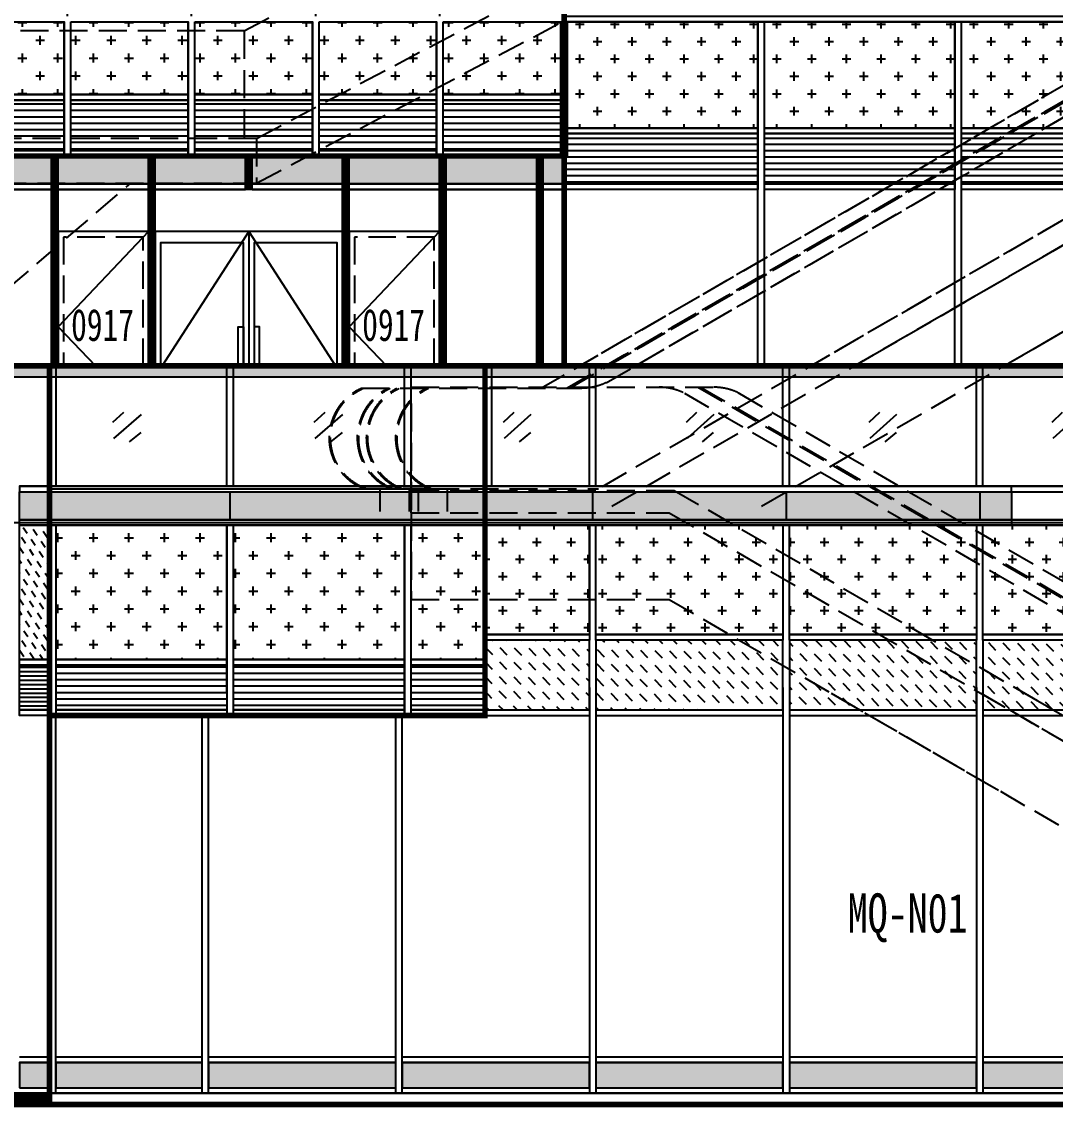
# Model space of a CAD drawing. Extents: x -483182 to 812890, y -390528 to -214858.
# Drawn here: x 414343 to 423581, y -321754 to -312054 of the extents above; entities that cross this region are included whole.
import ezdxf
from ezdxf.xclip import XClip

# ---------------------------------------------------------------- set-up
doc = ezdxf.new("R2010")
doc.units = 0
doc.header["$LTSCALE"] = 1000
doc.header["$MEASUREMENT"] = 0
doc.header["$XCLIPFRAME"] = 0
doc.linetypes.add('DASH', pattern=[0.35, 0.25, -0.1])
for name, color, linetype in [('01-标注_符号', 200, 'Continuous'), ('05-填充_156', 156, 'Continuous'), ('05-填充_168', 168, 'Continuous'), ('05-填充_18', 18, 'Continuous'), ('A-C_幕墙龙骨', 133, 'Continuous'), ('A-C_窗', 140, 'Continuous'), ('A-E_栏杆', 232, 'Continuous'), ('A-SUR_看线', 231, 'Continuous'), ('E-立面轮廓', 241, 'Continuous')]:
    doc.layers.add(name, color=color, linetype=linetype)
doc.layers.add('04-不打印_辅助线', color=165, linetype='Continuous', plot=False)
doc.styles.get("Standard").update_dxf_attribs({"font": 'STXIHEI_0.TTF', "width": 0.75})

# ---------------------------------------------------------------- blocks, each defined once
blk = doc.blocks.new('*U325')
at = {"layer": '05-填充_168'}
h = blk.add_hatch(color=256, dxfattribs=at)
h.dxf.hatch_style = 1
h.paths.add_polyline_path([(0, 50), (1360, 50), (1360, 275), (0, 275)])
for points in [[(0, 325), (1360, 325)], [(0, 275), (1360, 275)], [(0, 50), (1360, 50)], [(0, 0), (1360, 0)]]:
    blk.add_lwpolyline(points)
blk.add_lwpolyline([(0, 50), (1360, 50), (1360, 275), (0, 275)], close=True)
blk = doc.blocks.new('*U464')
at = {"layer": '05-填充_156'}
h = blk.add_hatch(dxfattribs=at)
h.set_pattern_fill('DASH', color=256, scale=100, angle=315)
h.set_pattern_definition([(315, (17475, 318054.43), (134.703842, -3e-14), [95.25, -95.25])])
h.paths.add_polyline_path([(0, 50), (1740, 50), (1740, 675), (0, 675)])
blk.add_lwpolyline([(0, 50), (1740, 50), (1740, 675), (0, 675)], close=True)
for points in [[(0, 50), (1740, 50)], [(0, 0), (1740, 0)]]:
    blk.add_lwpolyline(points)
blk = doc.blocks.new('*U323')
at = {"layer": 'A-C_窗'}
blk.add_blockref('*U464', (-870, -312.5), dxfattribs=at)
blk = doc.blocks.new('kdytu')
at = {"layer": '05-填充_168'}
h = blk.add_hatch(color=256, dxfattribs=at)
h.dxf.hatch_style = 1
h.paths.add_polyline_path([(0, 50), (1740, 50), (1740, 275), (0, 275)])
for points in [[(0, 325), (1740, 325)], [(0, 275), (1740, 275)], [(0, 50), (1740, 50)], [(0, 0), (1740, 0)]]:
    blk.add_lwpolyline(points)
blk.add_lwpolyline([(0, 50), (1740, 50), (1740, 275), (0, 275)], close=True)
blk = doc.blocks.new('*U321')
at = {"layer": 'A-C_窗'}
blk.add_blockref('kdytu', (-870, -162.5), dxfattribs=at)
blk = doc.blocks.new('*U463')
at = {"layer": '05-填充_156'}
h = blk.add_hatch(dxfattribs=at)
h.set_pattern_fill('DASH', color=256, scale=100, angle=315)
h.set_pattern_definition([(315, (16705, 318054.43), (134.703842, -3e-14), [95.25, -95.25])])
h.paths.add_polyline_path([(0, 50), (970, 50), (970, 675), (0, 675)])
blk.add_lwpolyline([(0, 50), (970, 50), (970, 675), (0, 675)], close=True)
for points in [[(0, 50), (970, 50)], [(0, 0), (970, 0)]]:
    blk.add_lwpolyline(points)
blk = doc.blocks.new('*U336')
at = {"layer": '05-填充_168'}
h = blk.add_hatch(color=256, dxfattribs=at)
h.dxf.hatch_style = 1
h.paths.add_polyline_path([(0, 300), (12700, 300), (12700, 50), (0, 50)])
for points in [[(0, 350), (12700, 350)], [(0, 300), (12700, 300)], [(0, 50), (12700, 50)], [(0, 0), (12700, 0)]]:
    blk.add_lwpolyline(points)
for points in [[(0, 300), (12700, 300), (12700, 350), (0, 350)], [(0, 300), (12700, 300), (12700, 50), (0, 50)], [(12700, 0), (0, 0), (0, 50), (12700, 50)]]:
    blk.add_lwpolyline(points, close=True)
blk = doc.blocks.new('*U432')
at = {"layer": '05-填充_156'}
h = blk.add_hatch(dxfattribs=at)
h.set_pattern_fill('CROSS', color=136, scale=100)
h.set_pattern_definition([(0, (-32017, 312654.43), (158.75, 158.75), [79.375, -238.125]), (90, (-31977.32, 312614.74), (-158.75, 158.75), [79.375, -238.125])])
h.paths.add_polyline_path([(0, 875), (970, 875), (970, -100), (0, -100)])
for points in [[(0, 875), (970, 875), (970, -100), (0, -100)], [(970, -150), (0, -150), (0, -100), (970, -100)]]:
    blk.add_lwpolyline(points, close=True)
blk = doc.blocks.new('*U328')
at = {"layer": 'A-C_窗'}
blk.add_line((0, 125), (0, -125), dxfattribs=at)
blk = doc.blocks.new('*U326')
at = {"layer": 'A-E_栏杆'}
for p, q in [((-30, -537.5), (-30, 537.5)), ((30, -537.5), (30, 537.5))]:
    blk.add_line(p, q, dxfattribs=at)
blk = doc.blocks.new('*U430')
at = {"layer": '05-填充_156'}
h = blk.add_hatch(dxfattribs=at)
h.set_pattern_fill('CROSS', color=136, scale=100)
h.set_pattern_definition([(0, (-31247, 312654.43), (158.75, 158.75), [79.375, -238.125]), (90, (-31207.32, 312614.74), (-158.75, 158.75), [79.375, -238.125])])
h.paths.add_polyline_path([(0, 875), (1740, 875), (1740, -100), (0, -100)])
for points in [[(0, 875), (1740, 875), (1740, -100), (0, -100)], [(1740, -150), (0, -150), (0, -100), (1740, -100)]]:
    blk.add_lwpolyline(points, close=True)
blk = doc.blocks.new('*U330')
at = {"layer": 'A-C_窗'}
blk.add_blockref('*U430', (-870, -437.5), dxfattribs=at)
blk = doc.blocks.new('jtrsytrs')
at = {"layer": 'A-E_栏杆'}
for points in [[(860.9, -415.5), (763.5, -506.8)], [(1020.2, -435.4), (772.9, -648.3)], [(1016.1, -595.8), (911.4, -678.6)]]:
    blk.add_lwpolyline(points, dxfattribs=at)
blk = doc.blocks.new('*U327')
at = {"layer": 'A-C_窗'}
blk.add_blockref('jtrsytrs', (-907.2, 532.6), dxfattribs=at)
blk = doc.blocks.new('hgfsjdj')
at = {"layer": '05-填充_18', "const_width": 100}
blk.add_lwpolyline([(29433, -450), (0, -450)], dxfattribs=at)
at = {"layer": 'A-C_窗'}
for p, q in [((5020, 3800), (5020, 4675)), ((5080, 3800), (5080, 4675)), ((5020, 3225), (5020, -400)), ((5080, 3225), (5080, -400)), ((6820, 3225), (6820, -400)), ((6880, 3225), (6880, -400)), ((8620, 3225), (8620, -400)), ((8680, 3225), (8680, -400)), ((0, -400), (0, 2975)), ((60, -400), (60, 2975)), ((1420, -400), (1420, 2975)), ((1480, -400), (1480, 2975)), ((3220, -400), (3220, 2975)), ((3280, -400), (3280, 2975))]:
    blk.add_line(p, q, dxfattribs=at)
for points in [[(4050, 6100), (4050, 2975), (0, 2975), (0, -500), (29433, -500), (29433, 3650), (16750, 3650), (16750, 6100)], [(0, -500), (29433, -500), (29433, -400), (0, -400)]]:
    blk.add_lwpolyline(points, close=True, dxfattribs=at)
at = {"layer": 'A-E_栏杆'}
blk.add_line((4050, 6100), (13150, 6100), dxfattribs=at)
at = {"layer": 'A-C_窗'}
for name, p in [('*U336', (4050, 4675)), ('*U432', (4050, 3800)), ('*U463', (4050, 2975)), ('*U325', (60, -400))]:
    blk.add_blockref(name, p, dxfattribs=at)
at = {"layer": 'A-C_窗', "color": 0, "linetype": 'ByBlock', "lineweight": -2, "transparency": 16777216}
for name, p in [('*U328', (5050, 4850)), ('*U328', (6850, 4850)), ('*U328', (8650, 4850)), ('*U330', (5950, 4237.5)), ('*U330', (7750, 4237.5)), ('*U330', (9550, 4237.5)), ('*U323', (5950, 3287.5)), ('*U323', (7750, 3287.5)), ('*U323', (9550, 3287.5)), ('*U321', (2350, -237.5)), ('*U321', (4150, -237.5)), ('*U321', (5950, -237.5)), ('*U321', (7750, -237.5)), ('*U321', (9550, -237.5))]:
    blk.add_blockref(name, p, dxfattribs=at)
at = {"layer": 'A-E_栏杆', "color": 0, "linetype": 'ByBlock', "lineweight": -2, "transparency": 16777216}
for name, p in [('*U326', (5050, 5562.5)), ('*U326', (6850, 5562.5)), ('*U326', (8650, 5562.5)), ('*U327', (4363.7, 5567.4)), ('*U327', (6063.7, 5567.4)), ('*U327', (7763.7, 5567.4)), ('*U327', (9463.7, 5567.4))]:
    blk.add_blockref(name, p, dxfattribs=at)
blk = doc.blocks.new('A$C1D3E3647')
at = {"linetype": 'DASH'}
blk.add_line((223.8, 548.3), (-8092.2, 5373.1), dxfattribs=at)
for points in [[(-10523.9, 5421.4), (-7816.8, 5421.4, -0.111235), (-7602.4, 5373.1), (803.2, 500)], [(2416.6, 500), (440.4, 500, -0.111235), (226, 548.3), (226, 548.3)], [(1812.4, 500, -0.650955), (1787.7, -400, -0.168129)], [(1834.8, 500, -0.620718), (1812.6, -400, -0.620718)], [(2074, 500, -0.650955), (2049.2, -400, -0.168129)], [(2096.3, 500, -0.620718), (2074.2, -400, -0.620718)], [(2155.1, 500, -0.650955), (2130.3, -400, -0.168129)], [(2177.4, 500, -0.620718), (2155.3, -400, -0.620718)], [(2392.2, 500, -0.687123), (2363.7, -400, -0.650955)], [(2416.6, 500, -0.650955), (2391.9, -400, -0.168129)]]:
    blk.add_lwpolyline(points, format="xyb", dxfattribs=at)
for points in [[(-10523.9, 4300), (-10523.9, 5421.4)], [(-7960.7, 5421.4), (549.2, 500)], [(-7937.4, 5421.4), (572.5, 500)], [(-10523.9, 5275), (-10523.9, 4300)], [(-10523.9, 4500), (-8172.2, 4500), (291.5, -400)], [(-10523.9, 4300), (-8217.2, 4300)], [(-10523.9, 4300), (-10523.9, 3525)], [(-8217.2, 4300), (246.5, -600)], [(-10523.9, 3525), (-8217.2, 3525)], [(-8217.2, 3525), (-1092.2, -600)], [(1787.7, -400), (291.5, -400)], [(1643.7, -400), (1643.7, -600)], [(1787.7, -400), (2049.2, -400)], [(1905.3, -400), (1905.3, -600)], [(1986.3, -400), (1986.3, -600)], [(2049.2, -400), (2130.3, -400)], [(2130.3, -400), (2391.9, -400)], [(2247.9, -400), (2247.9, -600)]]:
    blk.add_lwpolyline(points, dxfattribs=at)
blk.add_arc((-8306.5, 4921.4), 500, 64.61112, 90, dxfattribs=at)
blk = doc.blocks.new('*U473')
at = {"layer": '05-填充_156'}
h = blk.add_hatch(dxfattribs=at)
h.set_pattern_fill('CROSS', color=136, scale=100)
h.set_pattern_definition([(0, (-31461, 313254.43), (158.75, 158.75), [79.375, -238.125]), (90, (-31421.32, 313214.74), (-158.75, 158.75), [79.375, -238.125])])
h.paths.add_polyline_path([(0, 1700), (1526, 1700), (1526, 500), (0, 500)])
h = blk.add_hatch(dxfattribs=at)
h.set_pattern_fill('LINE', color=256, scale=60)
h.set_pattern_definition([(0, (1042, 50), (0, 57.15), [])])
h.paths.add_polyline_path([(0, 450), (1526, 450), (1526, 50), (0, 50)])
for points in [[(0, 1700), (1526, 1700), (1526, 500), (0, 500)], [(1526, 450), (0, 450), (0, 500), (1526, 500)], [(1526, 0), (0, 0), (0, 50), (1526, 50)]]:
    blk.add_lwpolyline(points, close=True)
for points in [[(0, 500), (1526, 500)], [(0, 450), (1526, 450)]]:
    blk.add_lwpolyline(points)
at = {"layer": 'A-C_窗'}
blk.add_lwpolyline([(0, 450), (1526, 450), (1526, 50), (0, 50)], close=True, dxfattribs=at)
blk = doc.blocks.new('*U474')
at = {"layer": '05-填充_156'}
h = blk.add_hatch(dxfattribs=at)
h.set_pattern_fill('CROSS', color=136, scale=100)
h.set_pattern_definition([(0, (-32326.14, 313254.43), (158.75, 158.75), [79.375, -238.125]), (90, (-32286.46, 313214.74), (-158.75, 158.75), [79.375, -238.125])])
h.paths.add_polyline_path([(0, 1700), (660.9, 1700), (660.9, 500), (0, 500)])
h = blk.add_hatch(dxfattribs=at)
h.set_pattern_fill('LINE', color=256, scale=60)
h.set_pattern_definition([(0, (176.86, 50), (0, 57.15), [])])
h.paths.add_polyline_path([(0, 450), (660.9, 450), (660.9, 50), (0, 50)])
for points in [[(0, 1700), (660.9, 1700), (660.9, 500), (0, 500)], [(660.9, 450), (0, 450), (0, 500), (660.9, 500)], [(660.9, 0), (0, 0), (0, 50), (660.9, 50)]]:
    blk.add_lwpolyline(points, close=True)
for points in [[(0, 500), (660.9, 500)], [(0, 450), (660.9, 450)]]:
    blk.add_lwpolyline(points)
at = {"layer": 'A-C_窗'}
blk.add_lwpolyline([(0, 450), (660.9, 450), (660.9, 50), (0, 50)], close=True, dxfattribs=at)
blk = doc.blocks.new('*U139')
at = {"layer": '05-填充_168'}
h = blk.add_hatch(color=256, dxfattribs=at)
h.dxf.hatch_style = 1
h.paths.add_polyline_path([(0, 300), (8600, 300), (8600, 50), (0, 50)])
for points in [[(0, 350), (8600, 350)], [(0, 300), (8600, 300)], [(0, 50), (8600, 50)], [(0, 0), (8600, 0)]]:
    blk.add_lwpolyline(points)
for points in [[(0, 300), (8600, 300), (8600, 350), (0, 350)], [(0, 300), (8600, 300), (8600, 50), (0, 50)], [(8600, 0), (0, 0), (0, 50), (8600, 50)]]:
    blk.add_lwpolyline(points, close=True)
blk = doc.blocks.new('*U331')
at = {"layer": 'A-E_栏杆'}
for p, q in [((-30, -537.5), (-30, 537.5)), ((30, -537.5), (30, 537.5))]:
    blk.add_line(p, q, dxfattribs=at)
blk = doc.blocks.new('*U332')
at = {"layer": 'A-E_栏杆', "color": 0, "linetype": 'ByBlock', "lineweight": -2, "transparency": 16777216}
blk.add_blockref('*U331', (0, 0), dxfattribs=at)
blk = doc.blocks.new('*U333')
at = {"layer": 'A-C_窗'}
blk.add_blockref('jtrsytrs', (-907.2, 532.6), dxfattribs=at)
blk = doc.blocks.new('*U334')
at = {"layer": 'A-E_栏杆', "color": 0, "linetype": 'ByBlock', "lineweight": -2, "transparency": 16777216}
for p in [(0, 0), (1800, 0)]:
    blk.add_blockref('*U333', p, dxfattribs=at)
blk = doc.blocks.new('*U311')
blk.add_lwpolyline([(12514, 0), (0, 0), (0, 50), (12514, 50)], close=True)
blk.add_lwpolyline([(0, 0), (12514, 0)])
blk = doc.blocks.new('0003')
at = {"layer": '05-填充_156'}
h = blk.add_hatch(dxfattribs=at)
h.set_pattern_fill('CROSS', color=136, scale=100)
h.set_pattern_definition([(0, (-31217, 313554.43), (158.75, 158.75), [79.375, -238.125]), (90, (-31177.32, 313514.74), (-158.75, 158.75), [79.375, -238.125])])
h.paths.add_polyline_path([(0, 1500), (1770, 1500), (1770, 550), (0, 550)])
h = blk.add_hatch(dxfattribs=at)
h.set_pattern_fill('CROSS', color=136, scale=100)
h.set_pattern_definition([(0, (-29417, 313554.43), (158.75, 158.75), [79.375, -238.125]), (90, (-29377.32, 313514.74), (-158.75, 158.75), [79.375, -238.125])])
h.paths.add_polyline_path([(1830, 1500), (3570, 1500), (3570, 550), (1830, 550)])
h = blk.add_hatch(dxfattribs=at)
h.set_pattern_fill('CROSS', color=136, scale=100)
h.set_pattern_definition([(0, (-27617, 313554.43), (158.75, 158.75), [79.375, -238.125]), (90, (-27577.32, 313514.74), (-158.75, 158.75), [79.375, -238.125])])
h.paths.add_polyline_path([(3630, 1500), (5370, 1500), (5370, 550), (3630, 550)])
h = blk.add_hatch(dxfattribs=at)
h.set_pattern_fill('LINE', color=256, scale=60)
h.set_pattern_definition([(0, (1286, 50), (0, 57.15), [])])
h.paths.add_polyline_path([(0, 500), (1770, 500), (1770, 50), (0, 50)])
h = blk.add_hatch(dxfattribs=at)
h.set_pattern_fill('LINE', color=256, scale=60)
h.set_pattern_definition([(0, (3086, 50), (0, 57.15), [])])
h.paths.add_polyline_path([(1830, 500), (3570, 500), (3570, 50), (1830, 50)])
h = blk.add_hatch(dxfattribs=at)
h.set_pattern_fill('LINE', color=256, scale=60)
h.set_pattern_definition([(0, (4886, 50), (0, 57.15), [])])
h.paths.add_polyline_path([(3630, 500), (5370, 500), (5370, 50), (3630, 50)])
for points in [[(0, 1500), (1770, 1500), (1770, 550), (0, 550)], [(1830, 1500), (3570, 1500), (3570, 550), (1830, 550)], [(3630, 1500), (5370, 1500), (5370, 550), (3630, 550)], [(1770, 500), (0, 500), (0, 550), (1770, 550)], [(0, 500), (1770, 500), (1770, 50), (0, 50)], [(3570, 500), (1830, 500), (1830, 550), (3570, 550)], [(1830, 500), (3570, 500), (3570, 50), (1830, 50)], [(5370, 500), (3630, 500), (3630, 550), (5370, 550)], [(3630, 500), (5370, 500), (5370, 50), (3630, 50)], [(1770, 0), (0, 0), (0, 50), (1770, 50)], [(3570, 0), (1830, 0), (1830, 50), (3570, 50)], [(5370, 0), (3630, 0), (3630, 50), (5370, 50)]]:
    blk.add_lwpolyline(points, close=True)
for points in [[(0, 550), (1770, 550)], [(0, 500), (1770, 500)], [(1830, 550), (3570, 550)], [(1830, 500), (3570, 500)], [(3630, 550), (5370, 550)], [(3630, 500), (5370, 500)]]:
    blk.add_lwpolyline(points)
blk = doc.blocks.new('jyrsyt')
at = {"layer": 'A-C_窗'}
for p, q in [((1770, 25), (1770, 4175)), ((1830, 25), (1830, 4175)), ((3570, 25), (3570, 4175)), ((3630, 25), (3630, 4175))]:
    blk.add_line(p, q, dxfattribs=at)
blk.add_lwpolyline([(0, 5900), (12514, 5900), (12514, -300), (0, -300)], close=True, dxfattribs=at)
for name, p in [('*U311', (0, 4175)), ('0003', (0, 2675))]:
    blk.add_blockref(name, p, dxfattribs=at)
blk = doc.blocks.new('*U281')
at = {"layer": '05-填充_168'}
h = blk.add_hatch(color=256, dxfattribs=at)
h.dxf.hatch_style = 1
h.paths.add_polyline_path([(0, 300), (400, 300), (400, 50), (0, 50)])
for points in [[(0, 350), (400, 350)], [(0, 300), (400, 300)], [(0, 50), (400, 50)], [(0, 0), (400, 0)]]:
    blk.add_lwpolyline(points)
for points in [[(0, 300), (400, 300), (400, 350), (0, 350)], [(0, 300), (400, 300), (400, 50), (0, 50)], [(400, 0), (0, 0), (0, 50), (400, 50)]]:
    blk.add_lwpolyline(points, close=True)
blk = doc.blocks.new('*U282')
at = {"layer": '05-填充_168'}
h = blk.add_hatch(color=256, dxfattribs=at)
h.dxf.hatch_style = 1
h.paths.add_polyline_path([(0, 50), (400, 50), (400, 275), (0, 275)])
for points in [[(0, 325), (400, 325)], [(0, 275), (400, 275)], [(0, 50), (400, 50)], [(0, 0), (400, 0)]]:
    blk.add_lwpolyline(points)
blk.add_lwpolyline([(0, 50), (400, 50), (400, 275), (0, 275)], close=True)
blk = doc.blocks.new('*U468')
at = {"layer": '05-填充_156'}
h = blk.add_hatch(dxfattribs=at)
h.set_pattern_fill('DASH', color=256, scale=100, angle=315)
h.set_pattern_definition([(315, (-236649, 361195.43), (134.703842, -3e-14), [95.25, -95.25])])
h.paths.add_polyline_path([(0, 1700), (400, 1700), (400, 500), (0, 500)])
h = blk.add_hatch(dxfattribs=at)
h.set_pattern_fill('LINE', color=256, scale=60)
h.set_pattern_definition([(0, (-84, 50), (0, 57.15), [])])
h.paths.add_polyline_path([(0, 450), (400, 450), (400, 50), (0, 50)])
for points in [[(0, 1700), (400, 1700), (400, 500), (0, 500)], [(400, 450), (0, 450), (0, 500), (400, 500)], [(0, 450), (400, 450), (400, 50), (0, 50)], [(400, 0), (0, 0), (0, 50), (400, 50)]]:
    blk.add_lwpolyline(points, close=True)
for points in [[(0, 500), (400, 500)], [(0, 450), (400, 450)]]:
    blk.add_lwpolyline(points)
blk = doc.blocks.new('ktddduj')
at = {"layer": '05-填充_18', "const_width": 100}
blk.add_lwpolyline([(0, -550), (23180, -550)], dxfattribs=at)
at = {"layer": 'A-C_窗'}
blk.add_line((23180, -500), (0, -500), dxfattribs=at)
blk.add_lwpolyline([(23180, 6000), (0, 6000), (0, -600), (23180, -600)], close=True, dxfattribs=at)
for name, p in [('*U281', (22780, 4575)), ('*U468', (22780, 2875)), ('*U282', (22780, -500))]:
    blk.add_blockref(name, p, dxfattribs=at)
blk = doc.blocks.new('*U340')
at = {"layer": 'A-C_窗'}
for p, q in [((-30, -600), (-30, 600)), ((30, -600), (30, 600))]:
    blk.add_line(p, q, dxfattribs=at)
blk = doc.blocks.new('*U341')
at = {"layer": 'A-C_窗', "color": 0, "linetype": 'ByBlock', "lineweight": -2, "transparency": 16777216}
for p in [(0, 0), (1110, 0), (2220, 0), (3330, 0), (4440, 0), (5550, 0), (6660, 0), (7770, 0), (8880, 0)]:
    blk.add_blockref('*U340', p, dxfattribs=at)
blk = doc.blocks.new('*U342')
at = {"layer": '05-填充_156'}
h = blk.add_hatch(dxfattribs=at)
h.set_pattern_fill('CROSS', color=136, scale=100)
h.set_pattern_definition([(0, (-31937, 313254.43), (158.75, 158.75), [79.375, -238.125]), (90, (-31897.32, 313214.74), (-158.75, 158.75), [79.375, -238.125])])
h.paths.add_polyline_path([(0, 1200), (1050, 1200), (1050, 550), (0, 550)])
h = blk.add_hatch(dxfattribs=at)
h.set_pattern_fill('LINE', color=256, scale=60)
h.set_pattern_definition([(0, (566, 50), (0, 57.15), [])])
h.paths.add_polyline_path([(0, 500), (1050, 500), (1050, 50), (0, 50)])
for points in [[(0, 1200), (1050, 1200), (1050, 550), (0, 550)], [(1050, 500), (0, 500), (0, 550), (1050, 550)], [(0, 500), (1050, 500), (1050, 50), (0, 50)], [(1050, 0), (0, 0), (0, 50), (1050, 50)]]:
    blk.add_lwpolyline(points, close=True)
for points in [[(0, 550), (1050, 550)], [(0, 500), (1050, 500)]]:
    blk.add_lwpolyline(points)
blk = doc.blocks.new('*U345')
at = {"layer": 'A-C_窗'}
blk.add_line((-525, -62.5), (-525, 187.5), dxfattribs=at)
at = {"layer": 'A-E_栏杆'}
for p, q in [((-555, 237.5), (-555, 1312.5)), ((-495, 237.5), (-495, 1312.5))]:
    blk.add_line(p, q, dxfattribs=at)
at = {"layer": 'A-C_窗'}
for name, p in [('jtrsytrs', (-848.5, 1312.5)), ('*U342', (-495, -1312.5))]:
    blk.add_blockref(name, p, dxfattribs=at)
blk = doc.blocks.new('*U346')
at = {"layer": 'A-C_窗', "color": 0, "linetype": 'ByBlock', "lineweight": -2, "transparency": 16777216}
for p in [(0, 0), (1110, 0), (2220, 0), (3330, 0), (4440, 0), (5550, 0), (6660, 0), (7770, 0)]:
    blk.add_blockref('*U345', p, dxfattribs=at)
blk = doc.blocks.new('*U353')
at = {"layer": '05-填充_168'}
h = blk.add_hatch(color=256, dxfattribs=at)
h.dxf.hatch_style = 1
h.paths.add_polyline_path([(0, 300), (840, 300), (840, 50), (0, 50)])
for points in [[(0, 350), (840, 350)], [(0, 300), (840, 300)], [(0, 50), (840, 50)], [(0, 0), (840, 0)]]:
    blk.add_lwpolyline(points)
for points in [[(0, 300), (840, 300), (840, 350), (0, 350)], [(0, 300), (840, 300), (840, 50), (0, 50)], [(840, 0), (0, 0), (0, 50), (840, 50)]]:
    blk.add_lwpolyline(points, close=True)
blk = doc.blocks.new('*U364')
at = {"layer": 'A-C_窗'}
blk.add_blockref('*U353', (-420, -175), dxfattribs=at)
blk = doc.blocks.new('*U365')
at = {"layer": 'A-C_窗', "color": 0, "linetype": 'ByBlock', "lineweight": -2, "transparency": 16777216}
for p in [(0, 0), (900, 0), (1800, 0), (2700, 0), (3600, 0), (4500, 0), (5400, 0), (6300, 0), (7200, 0), (8100, 0)]:
    blk.add_blockref('*U364', p, dxfattribs=at)
blk = doc.blocks.new('*U722')
blk.add_lwpolyline([(0, 0), (840, 0), (840, 1700), (0, 1700)], close=True)
blk.add_lwpolyline([(840, 1700), (0, 850), (840, 0)])
at = {"linetype": 'DASH'}
blk.add_lwpolyline([(50, 50), (790, 50), (790, 1650), (50, 1650)], close=True, dxfattribs=at)
at = {"layer": '04-不打印_辅助线', "width": 0.75}
blk.add_text('0917', height=285.43, dxfattribs=at).set_placement((121.4, 723))
blk = doc.blocks.new('*U358')
at = {"layer": 'A-C_窗'}
blk.add_blockref('*U722', (-420, -750), dxfattribs=at)
blk = doc.blocks.new('*U359')
at = {"layer": 'A-C_窗', "color": 0, "linetype": 'ByBlock', "lineweight": -2, "transparency": 16777216}
blk.add_blockref('*U358', (0, 0), dxfattribs=at)
blk = doc.blocks.new('tjuytduj')
for points in [[(19830, 7200), (18960, 5900), (19830, 4600)], [(19830, 7200), (19830, 4600)], [(19830, 7200), (20700, 5900), (19830, 4600)]]:
    blk.add_lwpolyline(points)
for points in [[(18960, 4600), (20700, 4600), (20700, 7200), (18960, 7200)], [(19780, 4700), (19780, 7100), (19010, 7100), (19010, 4700)], [(19880, 4700), (20650, 4700), (20650, 7100), (19880, 7100)], [(19780, 5150), (19730, 5150), (19730, 6350), (19780, 6350)], [(19880, 5150), (19930, 5150), (19930, 6350), (19880, 6350)]]:
    blk.add_lwpolyline(points, close=True)
at = {"layer": '05-填充_18', "const_width": 60}
for points in [[(18930, 9100), (18930, 13475)], [(20730, 9100), (20730, 13475)], [(18030, 4925), (18030, 7925)], [(18930, 4600), (18930, 7925)], [(19830, 7575), (19830, 7925)], [(20730, 4600), (20730, 7925)], [(21630, 4925), (21630, 7925)], [(22530, 4925), (22530, 7925)]]:
    blk.add_lwpolyline(points, dxfattribs=at)
at = {"layer": 'A-C_幕墙龙骨'}
for points in [[(18000, 4925), (18000, 7925)], [(18060, 4925), (18060, 7925)], [(18900, 4600), (18900, 7925)], [(18960, 4600), (18960, 7925)], [(19800, 7575), (19800, 7925)], [(19860, 7575), (19860, 7925)], [(20700, 4600), (20700, 7925)], [(20760, 4600), (20760, 7925)], [(21600, 4925), (21600, 7925)], [(21660, 4925), (21660, 7925)], [(22500, 4925), (22500, 7925)], [(22560, 4925), (22560, 7925)], [(19860, 7575), (19800, 7575)]]:
    blk.add_lwpolyline(points, dxfattribs=at)
at = {"layer": 'A-C_窗'}
blk.add_lwpolyline([(0, -600), (11627, -600), (11627, 4600), (24003, 4600), (24003, 7925), (14794, 7925), (14794, 9100), (25397, 9100), (25397, 14700), (-1350, 14700), (-1350, 3550), (0, 3550), (0, -600)], dxfattribs=at)
for name, p in [('*U365', (14880, 7750)), ('*U359', (18480, 6250)), ('*U722', (20760, 5500))]:
    blk.add_blockref(name, p, dxfattribs=at)
blk = doc.blocks.new('A$C46DD0E30')
at = {"linetype": 'DASH'}
for p, q in [((6752.2, 3360), (9612.1, 4867.7)), ((6861.1, 2400), (9612.1, 3850.3)), ((6861.4, 2000), (9612.1, 3450.1))]:
    blk.add_line(p, q, dxfattribs=at)
for points in [[(766.5, 367.7), (4253.4, 3360)], [(6752.2, 3360), (4253.4, 3360)], [(4253.4, 2400), (4253.4, 3360)], [(6752.2, 3360), (6752.2, 2400)], [(1835, 367.7), (4203.2, 2400)], [(6861.1, 2400), (4203.2, 2400)], [(4203.4, 2000), (4203.4, 2400)], [(6861.1, 2400), (6861.1, 2000)], [(2301.3, 367.7), (4203.4, 2000)], [(3836.8, 367.7), (5738.9, 2000)], [(4203.4, 2000), (6861.4, 2000)]]:
    blk.add_lwpolyline(points, dxfattribs=at)

msp = doc.modelspace()

# ---------------------------------------------------------------- hatches: boundary and pattern name
at = {"layer": '05-填充_18'}
h = msp.add_hatch(color=256, dxfattribs=at)
h.dxf.hatch_style = 1
h.paths.add_polyline_path([(399009.4, -315129.4), (429641, -315129.4), (429641, -315229.4), (399009.4, -315229.4)])

# ---------------------------------------------------------------- linework, layer by layer
at = {"layer": '04-不打印_辅助线'}
for points in [[(-29082.7, -316529.4), (480719.6, -316529.4)], [(-29082.7, -321629.4), (480719.6, -321629.4)], [(-29082.7, -321729.4), (480719.6, -321729.4)]]:
    msp.add_lwpolyline(points, dxfattribs=at)
at = {"layer": 'A-C_窗'}
for p, q in [((414591, -316229.4), (417823, -316229.4)), ((416207, -316504.4), (416207, -316254.4)), ((414591, -318054.4), (414591, -316554.4)), ((414651, -318054.4), (414651, -316554.4)), ((416177, -318054.4), (416177, -316554.4)), ((416237, -318054.4), (416237, -316554.4)), ((417763, -318254.4), (417763, -316554.4)), ((417823, -318254.4), (417823, -316554.4))]:
    msp.add_line(p, q, dxfattribs=at)
for points in [[(421736.7, -310629.4), (409850, -310629.4), (409850, -313254.4), (419191, -313254.4), (419191, -315129.4), (399009.4, -315129.4), (399009.4, -318277.2), (397266.7, -319287.5), (397266.7, -317579.4), (395966, -317579.4), (395966, -306429.4), (421736.7, -306429.4)], [(419191, -310629.4), (409850, -310629.4), (409850, -313254.4), (419191, -313254.4)], [(418483.9, -315129.4), (418483.9, -318254.4), (414591, -318254.4), (414591, -321729.4), (442882, -321729.4), (442882, -317579.4), (429641, -317579.4), (429641, -315129.4)]]:
    msp.add_lwpolyline(points, close=True, dxfattribs=at)
at = {"layer": 'A-E_栏杆'}
for p, q in [((414591, -315129.4), (417823, -315129.4)), ((414591, -316204.4), (414591, -315129.4)), ((414591, -316204.4), (414591, -315129.4)), ((414651, -316204.4), (414651, -315129.4)), ((417763, -316204.4), (417763, -315129.4)), ((417823, -316229.4), (417823, -315129.4)), ((417823, -316204.4), (417823, -315129.4)), ((418483.9, -316204.4), (418483.9, -315129.4)), ((418543.9, -316204.4), (418543.9, -315129.4))]:
    msp.add_line(p, q, dxfattribs=at)
msp.add_lwpolyline([(399009.4, -315129.4), (429641, -315129.4), (429641, -315229.4), (399009.4, -315229.4)], close=True, dxfattribs=at)
at = {"layer": 'E-立面轮廓', "const_width": 50}
for points in [[(419191, -310629.4), (409850, -310629.4), (409850, -313254.4), (419191, -313254.4)], [(429641, -310629.4), (419191, -310629.4), (419191, -315129.4)], [(414591, -315129.4), (399009.4, -315129.4), (399009.4, -321729.4)], [(429641, -315129.4), (414591, -315129.4), (414591, -321729.4), (442882, -321729.4), (442882, -317579.4)], [(418483.9, -315129.4), (418483.9, -318254.4), (414591, -318254.4)], [(383714, -321729.4), (456622, -321729.4)]]:
    msp.add_lwpolyline(points, dxfattribs=at)

# ---------------------------------------------------------------- block references
at = {"layer": 'A-C_窗'}
ref = msp.add_blockref('tjuytduj', (397266.7, -321129.4), dxfattribs=dict(at, xscale=0.9635))
XClip(ref).set_block_clipping_path([(25396.9999999997, 10500), (13059.9636741044, 10500), (13059.9636741044, 7874.9999999981), (22754.8261546441, 7865.5), (22754.8261546441, 6000), (1808.6964193043, 5999.9999999982), (1808.6964193043, 2852.2686591414), (-0.0000000003, 1841.9381772655), (0.0000009459, 3549.999999995), (-1350.0000000002, 3549.999999995), (-1350.0000000002, 14700), (25396.9999999997, 14700)])
for name, p in [('*U346', (410836, -311941.9)), ('*U341', (410311, -312654.4)), ('*U139', (414591, -316554.4)), ('*U473', (414651, -318254.4)), ('*U473', (416237, -318254.4))]:
    msp.add_blockref(name, p, dxfattribs=at)
ref = msp.add_blockref('jyrsyt', (419191, -316229.4), dxfattribs=dict(at, xscale=0.9781))
XClip(ref).set_block_clipping_path([(-0.0000000001, 1100.0000000019), (10683.9791432376, 5600)])
at = {"layer": 'A-C_窗', "xscale": 0.6722}
msp.add_blockref('ktddduj', (399009.4, -321129.4), dxfattribs=at)
at = {"layer": 'A-C_窗'}
ref = msp.add_blockref('hgfsjdj', (414591, -321229.4), dxfattribs=dict(at, xscale=0.9612))
XClip(ref).set_block_clipping_path([(4050.0000000001, 6100), (4050.0000000001, 3174.9999999949), (0.0000000001, 3174.9999999981), (0.0000000001, -500), (29433.0000000001, -500), (29433.0000000002, 3649.9999999949), (15657.5114440291, 3649.9999999949), (15657.5114440291, 6100)])
ref = msp.add_blockref('*U474', (417823, -318254.4), dxfattribs=at)
XClip(ref).set_block_clipping_path([(0, -0.0000000031), (660.8599999999, 1700.0000000001)])
at = {"layer": 'A-E_栏杆'}
for name, p in [('*U332', (416207, -315666.9)), ('*U334', (415298.2, -315662))]:
    msp.add_blockref(name, p, dxfattribs=at)
at = {"layer": 'A-SUR_看线'}
msp.add_blockref('A$C46DD0E30', (409578.9, -315497.1), dxfattribs=at)
at = {"layer": 'A-SUR_看线', "linetype": 'DASH'}
ref = msp.add_blockref('A$C1D3E3647', (419099.6, -316229.4), dxfattribs=dict(at, xscale=-1))
XClip(ref).set_block_clipping_path([(-10893.191697352, 1100), (512.808302648, 5899.4292192667)])
at = {"layer": 'A-SUR_看线'}
ref = msp.add_blockref('A$C1D3E3647', (419790.6, -315829.4), dxfattribs=dict(at, xscale=-1))
XClip(ref).set_block_clipping_path([(-9115.0171297782, -814.0707807333), (3041.6897906386, 3074.999999998)])
at = {"layer": 'A-SUR_看线', "linetype": 'DASH'}
ref = msp.add_blockref('A$C1D3E3647', (428346.9, -320741.9), dxfattribs=at)
XClip(ref).set_block_clipping_path([(-12219.4422786584, 1726.4292192667), (512.808302648, 5899.4292192667)])
ref = msp.add_blockref('A$C1D3E3647', (429016.3, -321129.4), dxfattribs=at)
XClip(ref).set_block_clipping_path([(-9115.0171297782, -814.0707807333), (2930.7322889154, 3074.999999998)])

# ---------------------------------------------------------------- texts
at = {"layer": '01-标注_符号', "color": 7, "width": 0.75}
msp.add_text('MQ-N01', height=350, dxfattribs=at).set_placement((421725.8, -320193.3))

doc.saveas('drawing.dxf')
